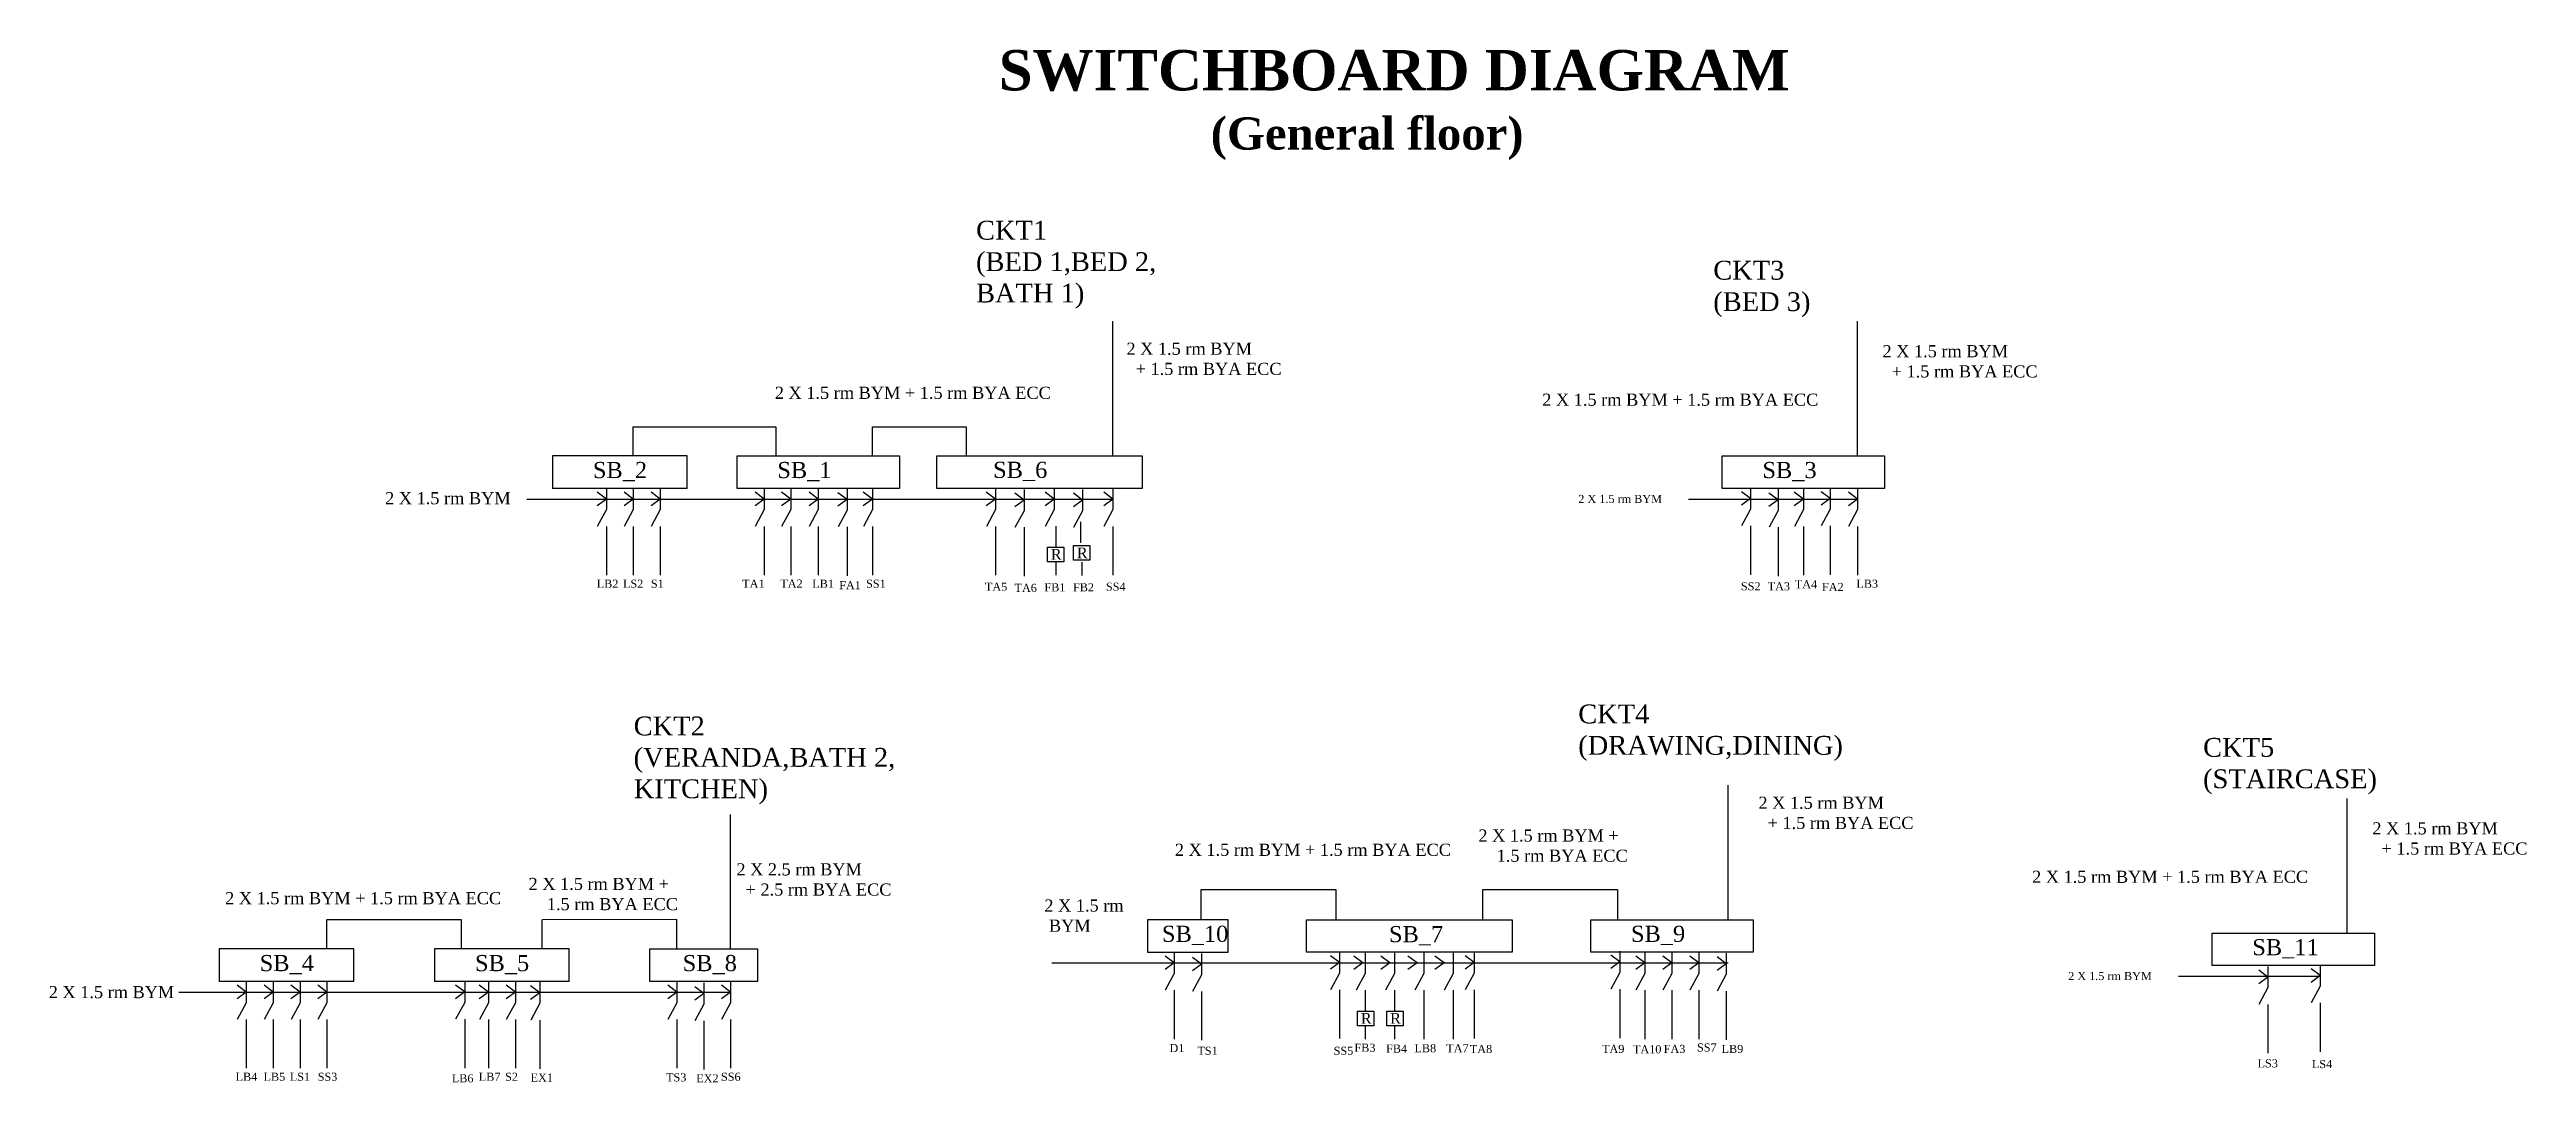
# Model space of a CAD drawing. Header units: inches. Extents: x 76 to 996, y -184 to 200.
import ezdxf

# ---------------------------------------------------------------- set-up
doc = ezdxf.new("R2010")
doc.units = ezdxf.units.IN
doc.header["$MEASUREMENT"] = 0

msp = doc.modelspace()

# ---------------------------------------------------------------- linework, layer by layer
for p, q in [((470.85, 48.87), (470.85, 98.87)), ((747.56, 48.87), (747.56, 98.87)), ((292.61, 48.87), (292.61, 59.73)), ((292.61, 59.73), (345.59, 59.73)), ((345.59, 59.73), (345.59, 48.87)), ((381.48, 48.87), (381.48, 59.73)), ((381.48, 59.73), (416.28, 59.73)), ((416.28, 59.73), (416.28, 48.87)), ((312.61, 48.87), (262.61, 48.87)), ((262.61, 48.87), (262.61, 36.79)), ((312.61, 36.79), (312.61, 48.87)), ((331.23, 48.87), (391.53, 48.87)), ((331.23, 36.79), (331.23, 48.87)), ((391.53, 48.87), (391.53, 36.79)), ((405.37, 48.87), (481.76, 48.87)), ((405.37, 36.79), (405.37, 48.87)), ((481.76, 48.87), (481.76, 36.79)), ((697.3, 48.87), (757.61, 48.87)), ((697.3, 36.79), (697.3, 48.87)), ((757.61, 48.87), (757.61, 36.79)), ((707.83, 36.99), (707.83, 29.1)), ((737.45, 36.99), (737.45, 29.1)), ((253.12, 32.85), (470.85, 32.85)), ((272.61, 36.79), (262.61, 36.79)), ((282.61, 36.79), (272.61, 36.79)), ((282.61, 32.85), (279.22, 35.35)), ((282.61, 32.85), (279.22, 30.35)), ((282.61, 28.9), (279.25, 22.69)), ((292.61, 36.79), (282.61, 36.79)), ((282.61, 36.79), (282.61, 28.9)), ((292.61, 32.85), (289.22, 35.35)), ((292.61, 32.85), (289.22, 30.35)), ((292.61, 28.9), (289.25, 22.69)), ((302.61, 36.79), (292.61, 36.79)), ((292.61, 36.79), (292.61, 28.9)), ((302.61, 32.85), (299.22, 35.35)), ((302.61, 32.85), (299.22, 30.35)), ((302.61, 28.9), (299.25, 22.69)), ((312.61, 36.79), (302.61, 36.79)), ((302.61, 36.79), (302.61, 28.9)), ((341.28, 36.79), (331.23, 36.79)), ((341.28, 32.85), (337.89, 35.35)), ((341.28, 32.85), (337.89, 30.35)), ((341.28, 28.9), (337.92, 22.69)), ((351.33, 36.79), (341.28, 36.79)), ((341.28, 36.79), (341.28, 28.9)), ((351.12, 32.85), (347.73, 35.35)), ((351.12, 32.85), (347.73, 30.35)), ((351.12, 28.9), (347.76, 22.69)), ((351.12, 36.79), (351.12, 28.9)), ((361.38, 36.79), (351.33, 36.79)), ((361.38, 32.85), (358, 35.35)), ((361.38, 32.85), (358, 30.35)), ((361.38, 28.9), (358.02, 22.69)), ((371.43, 36.79), (361.38, 36.79)), ((361.38, 36.79), (361.38, 28.9)), ((372.07, 32.65), (368.69, 35.15)), ((372.07, 32.65), (368.69, 30.15)), ((372.07, 28.71), (368.71, 22.5)), ((381.48, 36.79), (371.43, 36.79)), ((372.07, 36.6), (372.07, 28.71)), ((381.48, 32.85), (378.1, 35.35)), ((381.48, 32.85), (378.1, 30.35)), ((381.48, 28.9), (378.12, 22.69)), ((391.53, 36.79), (381.48, 36.79)), ((381.48, 36.79), (381.48, 28.9)), ((416.28, 36.79), (405.37, 36.79)), ((427.19, 36.79), (416.28, 36.79)), ((427.19, 32.85), (423.81, 35.35)), ((427.19, 32.85), (423.81, 30.35)), ((427.19, 28.9), (423.83, 22.69)), ((438.11, 36.79), (427.19, 36.79)), ((427.19, 36.79), (427.19, 28.9)), ((437.83, 32.47), (434.45, 34.97)), ((437.83, 32.47), (434.45, 29.97)), ((437.83, 28.52), (434.47, 22.31)), ((437.83, 36.41), (437.83, 28.52)), ((449.02, 36.79), (438.11, 36.79)), ((449.02, 32.85), (445.64, 35.35)), ((449.02, 32.85), (445.64, 30.35)), ((449.02, 28.9), (445.66, 22.69)), ((459.93, 36.79), (449.02, 36.79)), ((449.02, 36.79), (449.02, 28.9)), ((459.55, 32.47), (456.17, 34.97)), ((459.55, 32.47), (456.17, 29.97)), ((459.55, 28.52), (456.2, 22.31)), ((459.55, 36.41), (459.55, 28.52)), ((470.85, 36.79), (459.93, 36.79)), ((470.85, 32.85), (467.46, 35.35)), ((470.85, 32.85), (467.46, 30.35)), ((470.85, 28.9), (467.49, 22.69)), ((481.76, 36.79), (470.85, 36.79)), ((470.85, 36.79), (470.85, 28.9)), ((684.78, 32.85), (747.56, 32.85)), ((707.35, 36.79), (697.3, 36.79)), ((707.83, 33.04), (704.44, 35.54)), ((707.83, 33.04), (704.44, 30.54)), ((707.83, 29.1), (704.47, 22.89)), ((717.4, 36.79), (707.35, 36.79)), ((718.05, 32.52), (714.67, 35.02)), ((718.05, 32.52), (714.67, 30.02)), ((718.05, 28.58), (714.69, 22.36)), ((727.45, 36.79), (717.4, 36.79)), ((718.05, 36.47), (718.05, 28.58)), ((727.45, 32.85), (724.07, 35.35)), ((727.45, 32.85), (724.07, 30.35)), ((727.45, 28.9), (724.09, 22.69)), ((737.5, 36.79), (727.45, 36.79)), ((727.45, 36.79), (727.45, 28.9)), ((737.45, 33.04), (734.07, 35.54)), ((737.45, 33.04), (734.07, 30.54)), ((737.45, 29.1), (734.09, 22.89)), ((747.56, 36.79), (737.5, 36.79)), ((747.56, 32.85), (744.17, 35.35)), ((747.56, 32.85), (744.17, 30.35)), ((747.56, 28.9), (744.2, 22.69)), ((757.61, 36.79), (747.56, 36.79)), ((747.56, 36.79), (747.56, 28.9)), ((282.61, 22.69), (282.61, 4.52)), ((292.61, 22.69), (292.61, 4.52)), ((302.61, 22.69), (302.61, 4.52)), ((341.28, 22.69), (341.28, 4.52)), ((351.12, 22.69), (351.12, 4.53)), ((361.38, 22.69), (361.38, 4.52)), ((372.07, 22.5), (372.07, 4.33)), ((381.48, 22.69), (381.48, 14.9)), ((427.19, 22.69), (427.19, 14.9)), ((437.83, 22.34), (437.83, 4.18)), ((449.61, 22.77), (449.61, 14.98)), ((458.83, 24.34), (458.83, 16.55)), ((470.85, 22.69), (470.85, 4.52)), ((707.83, 22.89), (707.83, 4.72)), ((718.05, 22.36), (718.05, 4.2)), ((727.45, 22.69), (727.45, 4.52)), ((737.45, 22.89), (737.45, 4.72)), ((747.56, 22.69), (747.56, 14.9)), ((381.48, 14.9), (381.48, 9.43)), ((381.48, 9.43), (381.48, 4.52)), ((427.19, 14.9), (427.19, 9.43)), ((427.19, 9.43), (427.19, 4.52)), ((449.61, 9.51), (449.61, 4.61)), ((459.27, 9.4), (459.27, 4.49)), ((747.56, 14.9), (747.56, 9.43)), ((747.56, 9.43), (747.56, 4.52)), ((699.44, -123.44), (699.44, -73.44)), ((929.59, -128.4), (929.59, -78.4)), ((328.79, -134.31), (328.79, -84.31)), ((503.66, -123.44), (503.66, -112.23)), ((503.66, -112.23), (553.71, -112.23)), ((553.71, -112.23), (553.71, -123.44)), ((608.28, -123.44), (608.28, -112.23)), ((608.28, -112.23), (658.33, -112.23)), ((658.33, -112.23), (658.33, -123.44)), ((178.79, -134.31), (178.79, -123.44)), ((228.79, -123.44), (178.79, -123.44)), ((228.79, -134.31), (228.79, -123.44)), ((308.79, -123.35), (258.79, -123.44)), ((258.79, -134.31), (258.79, -123.44)), ((308.79, -134.31), (308.79, -123.35)), ((513.66, -123.44), (483.66, -123.44)), ((483.66, -123.44), (483.66, -135.52)), ((513.66, -135.52), (513.66, -123.44)), ((542.8, -123.44), (619.19, -123.44)), ((542.8, -135.52), (542.8, -123.44)), ((619.19, -123.44), (619.19, -135.52)), ((648.44, -123.44), (708.74, -123.44)), ((648.44, -135.52), (648.44, -123.44)), ((708.74, -123.44), (708.74, -135.52)), ((879.34, -128.4), (939.64, -128.4)), ((879.34, -140.48), (879.34, -128.4)), ((939.64, -128.4), (939.64, -140.48)), ((188.79, -134.31), (138.79, -134.31)), ((138.79, -134.31), (138.79, -146.38)), ((188.79, -146.38), (188.79, -134.31)), ((268.79, -134.31), (218.79, -134.31)), ((218.79, -134.31), (218.79, -146.38)), ((268.79, -146.38), (268.79, -134.31)), ((298.79, -134.31), (338.79, -134.31)), ((298.79, -146.38), (298.79, -134.31)), ((338.79, -134.31), (338.79, -146.38)), ((483.66, -135.52), (513.66, -135.52)), ((493.66, -139.46), (490.28, -136.96)), ((493.66, -135.52), (493.66, -143.41)), ((503.78, -139.93), (500.4, -137.43)), ((503.78, -135.98), (503.78, -143.87)), ((553.71, -135.52), (542.8, -135.52)), ((555.06, -139.32), (551.67, -136.82)), ((564.63, -135.52), (553.71, -135.52)), ((555.06, -135.37), (555.06, -143.26)), ((563.76, -139.46), (560.38, -136.96)), ((575.54, -135.52), (564.63, -135.52)), ((564.63, -135.52), (564.63, -143.41)), ((573.81, -139.46), (570.43, -136.96)), ((586.45, -135.52), (575.54, -135.52)), ((575.54, -135.52), (575.54, -143.41)), ((583.87, -139.46), (580.48, -136.96)), ((597.36, -135.52), (586.45, -135.52)), ((586.45, -135.52), (586.45, -143.41)), ((593.92, -139.46), (590.53, -136.96)), ((608.28, -135.52), (597.36, -135.52)), ((597.36, -135.52), (597.36, -143.41)), ((605.11, -139.32), (601.72, -136.82)), ((605.11, -135.37), (605.11, -143.26)), ((619.19, -135.52), (608.28, -135.52)), ((658.49, -135.52), (648.44, -135.52)), ((659.27, -139.14), (655.88, -136.64)), ((668.54, -135.52), (658.49, -135.52)), ((659.27, -135.2), (659.27, -143.09)), ((668.54, -139.46), (665.16, -136.96)), ((678.59, -135.52), (668.54, -135.52)), ((668.54, -135.52), (668.54, -143.41)), ((678.59, -139.46), (675.21, -136.96)), ((688.64, -135.52), (678.59, -135.52)), ((678.59, -135.52), (678.59, -143.41)), ((688.64, -139.46), (685.26, -136.96)), ((698.69, -135.52), (688.64, -135.52)), ((688.64, -135.52), (688.64, -143.41)), ((698.78, -139.79), (695.4, -137.29)), ((708.74, -135.52), (698.69, -135.52)), ((698.78, -135.85), (698.78, -143.74)), ((148.79, -146.38), (138.79, -146.38)), ((158.79, -146.38), (148.79, -146.38)), ((148.79, -146.38), (148.79, -154.28)), ((168.79, -146.38), (158.79, -146.38)), ((158.79, -146.38), (158.79, -154.28)), ((178.79, -146.38), (168.79, -146.38)), ((168.79, -146.38), (168.79, -154.28)), ((188.79, -146.38), (178.79, -146.38)), ((178.79, -146.38), (178.79, -154.28)), ((228.79, -146.38), (218.79, -146.38)), ((238.79, -146.38), (228.79, -146.38)), ((229.97, -146.34), (229.97, -154.23)), ((248.79, -146.38), (238.79, -146.38)), ((238.79, -146.38), (238.79, -154.28)), ((258.79, -146.38), (248.79, -146.38)), ((248.79, -146.38), (248.79, -154.28)), ((257.86, -146.62), (257.86, -154.51)), ((268.79, -146.38), (258.79, -146.38)), ((308.79, -146.38), (298.79, -146.38)), ((318.79, -146.38), (308.79, -146.38)), ((308.79, -146.38), (308.79, -154.28)), ((328.79, -146.38), (318.79, -146.38)), ((318.84, -146.89), (318.84, -154.78)), ((338.79, -146.38), (328.79, -146.38)), ((328.79, -146.38), (328.79, -154.28)), ((448.16, -139.46), (699.44, -139.46)), ((493.66, -139.46), (490.28, -141.96)), ((493.66, -143.41), (490.3, -149.62)), ((503.78, -139.93), (500.4, -142.43)), ((503.78, -143.87), (500.42, -150.09)), ((555.06, -139.32), (551.67, -141.82)), ((555.06, -143.26), (551.7, -149.47)), ((563.76, -139.46), (560.38, -141.96)), ((564.63, -143.41), (561.27, -149.62)), ((573.81, -139.46), (570.43, -141.96)), ((575.54, -143.41), (572.18, -149.62)), ((583.87, -139.46), (580.48, -141.96)), ((586.45, -143.41), (583.09, -149.62)), ((593.92, -139.46), (590.53, -141.96)), ((597.36, -143.41), (594.01, -149.62)), ((605.11, -139.32), (601.72, -141.82)), ((605.11, -143.26), (601.75, -149.47)), ((659.27, -139.14), (655.88, -141.64)), ((659.27, -143.09), (655.91, -149.3)), ((668.54, -139.46), (665.16, -141.96)), ((668.54, -143.41), (665.18, -149.62)), ((678.59, -139.46), (675.21, -141.96)), ((678.59, -143.41), (675.23, -149.62)), ((688.64, -139.46), (685.26, -141.96)), ((688.64, -143.41), (685.28, -149.62)), ((698.78, -139.79), (695.4, -142.29)), ((698.78, -143.74), (695.42, -149.95)), ((866.82, -144.42), (919.22, -144.42)), ((889.39, -140.48), (879.34, -140.48)), ((899.44, -140.48), (889.39, -140.48)), ((900.09, -144.75), (896.7, -142.25)), ((900.09, -144.75), (896.7, -147.25)), ((909.49, -140.48), (899.44, -140.48)), ((900.09, -140.8), (900.09, -148.69)), ((919.54, -140.48), (909.49, -140.48)), ((919.49, -144.22), (916.1, -141.72)), ((919.49, -144.22), (916.1, -146.72)), ((919.49, -140.28), (919.49, -148.17)), ((929.59, -140.48), (919.54, -140.48)), ((939.64, -140.48), (929.59, -140.48)), ((123.79, -150.33), (328.79, -150.33)), ((148.79, -150.33), (145.4, -147.83)), ((148.79, -150.33), (145.4, -152.83)), ((148.79, -154.28), (145.43, -160.49)), ((158.79, -150.33), (155.4, -147.83)), ((158.79, -150.33), (155.4, -152.83)), ((158.79, -154.28), (155.43, -160.49)), ((168.79, -150.33), (165.4, -147.83)), ((168.79, -150.33), (165.4, -152.83)), ((168.79, -154.28), (165.43, -160.49)), ((178.79, -150.33), (175.4, -147.83)), ((178.79, -150.33), (175.4, -152.83)), ((178.79, -154.28), (175.43, -160.49)), ((229.97, -150.29), (226.59, -147.79)), ((229.97, -150.29), (226.59, -152.79)), ((229.97, -154.23), (226.61, -160.45)), ((238.79, -150.33), (235.4, -147.83)), ((238.79, -150.33), (235.4, -152.83)), ((238.79, -154.28), (235.43, -160.49)), ((248.79, -150.33), (245.4, -147.83)), ((248.79, -150.33), (245.4, -152.83)), ((248.79, -154.28), (245.43, -160.49)), ((257.86, -150.56), (254.48, -148.06)), ((257.86, -150.56), (254.48, -153.06)), ((257.86, -154.51), (254.5, -160.72)), ((308.79, -150.33), (305.4, -147.83)), ((308.79, -150.33), (305.4, -152.83)), ((308.79, -154.28), (305.43, -160.49)), ((318.84, -150.83), (315.46, -148.33)), ((318.84, -150.83), (315.46, -153.33)), ((318.84, -154.78), (315.48, -160.99)), ((328.79, -150.33), (325.4, -147.83)), ((328.79, -150.33), (325.4, -152.83)), ((328.79, -154.28), (325.43, -160.49)), ((493.66, -149.62), (493.66, -167.78)), ((503.78, -150.09), (503.78, -168.25)), ((555.06, -149.47), (555.06, -167.64)), ((564.63, -149.62), (564.63, -157.41)), ((575.52, -149.63), (575.52, -157.42)), ((586.45, -149.62), (586.45, -167.78)), ((597.36, -149.62), (597.36, -167.78)), ((605.11, -149.47), (605.11, -167.64)), ((659.27, -149.3), (659.27, -167.46)), ((668.54, -149.62), (668.54, -167.78)), ((678.59, -149.62), (678.59, -167.78)), ((688.64, -149.62), (688.64, -167.78)), ((698.78, -149.95), (698.78, -168.11)), ((900.09, -148.69), (896.73, -154.9)), ((900.09, -154.9), (900.09, -173.07)), ((919.49, -148.17), (916.13, -154.38)), ((919.49, -154.38), (919.49, -172.54)), ((148.79, -160.49), (148.79, -178.65)), ((158.79, -160.49), (158.79, -178.65)), ((168.79, -160.49), (168.79, -178.65)), ((178.79, -160.49), (178.79, -178.65)), ((229.97, -160.45), (229.97, -178.61)), ((238.79, -160.49), (238.79, -178.65)), ((248.79, -160.49), (248.79, -178.65)), ((257.86, -160.72), (257.86, -178.88)), ((308.79, -160.49), (308.79, -178.65)), ((318.84, -160.99), (318.84, -179.15)), ((328.79, -160.49), (328.79, -178.65)), ((564.63, -162.88), (564.63, -167.78)), ((575.52, -162.88), (575.52, -167.79))]:
    msp.add_line(p, q)
for points in [[(446.51, 14.99), (452.65, 14.99), (452.65, 9.53), (446.51, 9.53)], [(456.17, 15.54), (462.31, 15.54), (462.31, 10.07), (456.17, 10.07)], [(561.71, -157.41), (567.85, -157.41), (567.85, -162.88), (561.71, -162.88)], [(572.61, -157.42), (578.75, -157.42), (578.75, -162.88), (572.61, -162.88)]]:
    msp.add_lwpolyline(points, close=True)

# ---------------------------------------------------------------- texts
at = {"attachment_point": 1}
for s, insert, char_height, width in [('{\\fTimes New Roman|b1|i0|c0|p18;\\C43;\\c3649492;^I\\H2.5x;SWITCHBOARD DIAGRAM\\H0.4x;\\P^I^I^I^I   \\H2x;(General floor)}', (404.41, 199.67), 6, 327.3765), ('{\\fTimes New Roman|b0|i0|c0|p18;CKT1\\P(BED 1,BED 2, BATH 1)}', (420, 136.21), 7, 68.0765), ('{\\fTimes New Roman|b0|i0|c0|p18;CKT3\\P(BED 3)}', (693.96, 121.35), 7, 95.3961), ('{\\fTimes New Roman|b0|i0|c0|p18;2 X 1.5 rm BYM \\P  + 1.5 rm BYA ECC}', (475.89, 90.95), 4.5, 108.9306), ('{\\fTimes New Roman|b0|i0|c0|p18;2 X 1.5 rm BYM \\P  + 1.5 rm BYA ECC}', (756.85, 90.02), 4.5, 108.9306), ('{\\fTimes New Roman|b0|i0|c0|p18;2 X 1.5 rm BYM + 1.5 rm BYA ECC}', (345.21, 74.56), 4.5, 101.6655), ('{\\fTimes New Roman|b0|i0|c0|p18;2 X 1.5 rm BYM + 1.5 rm BYA ECC}', (630.41, 72.01), 4.5, 101.6655), ('{\\fTimes New Roman|b0|i0|c0|p18;SB_2}', (277.61, 46.62), 6, 27.6244), ('{\\fTimes New Roman|b0|i0|c0|p18;SB_1}', (346.15, 46.62), 6, 27.6244), ('{\\fTimes New Roman|b0|i0|c0|p18;SB_6}', (426.34, 46.69), 6, 27.6244), ('{\\fTimes New Roman|b0|i0|c0|p18;SB_3}', (712.23, 46.62), 6, 27.6244), ('{\\fTimes New Roman|b0|i0|c0|p18;2 X 1.5 rm BYM}', (200.39, 35.41), 4.5, 47.7681), ('{\\fTimes New Roman|b0|i0|c0|p18;2 X 1.5 rm BYM}', (643.81, 34.39), 3, 39.8941), ('{\\fTimes New Roman|b0|i0|c0|p18;R}', (447.78, 14.28), 4, 6.1407), ('{\\fTimes New Roman|b0|i0|c0|p18;R}', (457.45, 14.82), 4, 6.1407), ('{\\fTimes New Roman|b0|i0|c0|p18;LB2}', (279.03, 2.88), 3, 14.448), ('{\\fTimes New Roman|b0|i0|c0|p18;LS2}', (288.8, 2.88), 3, 14.448), ('{\\fTimes New Roman|b0|i0|c0|p18;S1}', (299.16, 2.88), 3, 14.448), ('{\\fTimes New Roman|b0|i0|c0|p18;TA1}', (333.11, 2.88), 3, 14.448), ('{\\fTimes New Roman|b0|i0|c0|p18;TA2}', (347.25, 2.93), 3, 14.448), ('{\\fTimes New Roman|b0|i0|c0|p18;LB1}', (359.13, 2.88), 3, 14.448), ('{\\fTimes New Roman|b0|i0|c0|p18;FA1}', (369.13, 2.35), 3, 14.448), ('{\\fTimes New Roman|b0|i0|c0|p18;SS1}', (379.12, 2.88), 3, 20.0529), ('{\\fTimes New Roman|b0|i0|c0|p18;TA5}', (423.3, 1.79), 3, 14.448), ('{\\fTimes New Roman|b0|i0|c0|p18;TA6}', (434.3, 1.34), 3, 14.448), ('{\\fTimes New Roman|b0|i0|c0|p18;FB1}', (445.41, 1.54), 3, 14.448), ('{\\fTimes New Roman|b0|i0|c0|p18;FB2}', (456.02, 1.56), 3, 14.448), ('{\\fTimes New Roman|b0|i0|c0|p18;SS4}', (468.25, 1.79), 3, 14.448), ('{\\fTimes New Roman|b0|i0|c0|p18;SS2}', (704.22, 1.94), 3, 14.448), ('{\\fTimes New Roman|b0|i0|c0|p18;TA3}', (714.18, 1.94), 3, 14.448), ('{\\fTimes New Roman|b0|i0|c0|p18;TA4}', (724.26, 2.68), 3, 14.448), ('{\\fTimes New Roman|b0|i0|c0|p18;FA2}', (734.36, 1.68), 3, 14.448), ('{\\fTimes New Roman|b0|i0|c0|p18;LB3}', (747.15, 2.88), 3, 14.448), ('{\\fTimes New Roman|b0|i0|c0|p18;CKT4\\P(DRAWING,DINING)}', (643.78, -43.5), 7, 68.0765), ('{\\fTimes New Roman|b0|i0|c0|p18;CKT2\\P(VERANDA,BATH 2,\\PKITCHEN)}', (292.77, -47.97), 7, 97.9448), ('{\\fTimes New Roman|b0|i0|c0|p18;CKT5\\P(STAIRCASE)}', (875.99, -55.92), 7, 95.3961), ('{\\fTimes New Roman|b0|i0|c0|p18;2 X 1.5 rm BYM \\P  + 1.5 rm BYA ECC}', (710.74, -77.74), 4.5, 108.9306), ('{\\fTimes New Roman|b0|i0|c0|p18;2 X 1.5 rm BYM + \\P    1.5 rm BYA ECC}', (606.67, -89.92), 4.5, 101.6655), ('{\\fTimes New Roman|b0|i0|c0|p18;2 X 1.5 rm BYM \\P  + 1.5 rm BYA ECC}', (938.89, -87.25), 4.5, 108.9306), ('{\\fTimes New Roman|b0|i0|c0|p18;2 X 1.5 rm BYM + 1.5 rm BYA ECC}', (493.9, -95.22), 4.5, 101.6655), ('{\\fTimes New Roman|b0|i0|c0|p18;2 X 1.5 rm BYM + \\P    1.5 rm BYA ECC}', (253.71, -107.9), 4.5, 101.6655), ('{\\fTimes New Roman|b0|i0|c0|p18;2 X 2.5 rm BYM \\P  + 2.5 rm BYA ECC}', (330.94, -102.49), 4.5, 108.9306), ('{\\fTimes New Roman|b0|i0|c0|p18;2 X 1.5 rm BYM + 1.5 rm BYA ECC}', (812.44, -105.25), 4.5, 101.6655), ('{\\fTimes New Roman|b0|i0|c0|p18;2 X 1.5 rm BYM + 1.5 rm BYA ECC}', (140.93, -113.2), 4.5, 101.6655), ('{\\fTimes New Roman|b0|i0|c0|p18;2 X 1.5 rm\\P BYM}', (445.38, -115.93), 4.5, 47.7681), ('{\\fTimes New Roman|b0|i0|c0|p18;SB_10}', (489.08, -125.69), 6, 27.6244), ('{\\fTimes New Roman|b0|i0|c0|p18;SB_7}', (573.44, -125.82), 6, 27.6244), ('{\\fTimes New Roman|b0|i0|c0|p18;SB_9}', (663.37, -125.69), 6, 27.6244), ('{\\fTimes New Roman|b0|i0|c0|p18;SB_4}', (153.79, -136.56), 6, 27.6244), ('{\\fTimes New Roman|b0|i0|c0|p18;SB_5}', (233.79, -136.56), 6, 27.6244), ('{\\fTimes New Roman|b0|i0|c0|p18;SB_8}', (310.97, -136.56), 6, 27.6244), ('{\\fTimes New Roman|b0|i0|c0|p18;SB_11}', (894.27, -130.65), 6, 27.6244), ('{\\fTimes New Roman|b0|i0|c0|p18;2 X 1.5 rm BYM}', (825.84, -142.88), 3, 39.8941), ('{\\fTimes New Roman|b0|i0|c0|p18;2 X 1.5 rm BYM}', (75.39, -148.1), 4.5, 47.7681), ('{\\fTimes New Roman|b0|i0|c0|p18;R}', (562.99, -158.13), 4, 6.1407), ('{\\fTimes New Roman|b0|i0|c0|p18;R}', (573.88, -158.13), 4, 6.1407), ('{\\fTimes New Roman|b0|i0|c0|p18;D1}', (491.88, -169.65), 3, 14.448), ('{\\fTimes New Roman|b0|i0|c0|p18;TS1}', (502.25, -170.64), 3, 14.448), ('{\\fTimes New Roman|b0|i0|c0|p18;SS5}', (552.87, -170.64), 3, 14.448), ('{\\fTimes New Roman|b0|i0|c0|p18;FB3}', (560.62, -169.52), 3, 14.448), ('{\\fTimes New Roman|b0|i0|c0|p18;FB4}', (572.38, -169.85), 3, 14.448), ('{\\fTimes New Roman|b0|i0|c0|p18;LB8}', (582.92, -169.71), 3, 14.448), ('{\\fTimes New Roman|b0|i0|c0|p18;TA7}', (594.73, -169.71), 3, 14.448), ('{\\fTimes New Roman|b0|i0|c0|p18;TA8}', (603.49, -169.99), 3, 14.448), ('{\\fTimes New Roman|b0|i0|c0|p18;TA9}', (652.63, -169.95), 3, 14.448), ('{\\fTimes New Roman|b0|i0|c0|p18;TA10}', (664.12, -170.08), 3, 14.448), ('{\\fTimes New Roman|b0|i0|c0|p18;FA3}', (675.54, -169.94), 3, 14.448), ('{\\fTimes New Roman|b0|i0|c0|p18;SS7}', (687.91, -169.43), 3, 14.448), ('{\\fTimes New Roman|b0|i0|c0|p18;LB9}', (697.04, -169.95), 3, 14.448), ('{\\fTimes New Roman|b0|i0|c0|p18;LB4}', (144.84, -180.3), 3, 14.448), ('{\\fTimes New Roman|b0|i0|c0|p18;LB5}', (155.21, -180.3), 3, 14.448), ('{\\fTimes New Roman|b0|i0|c0|p18;LS1}', (164.98, -180.3), 3, 14.448), ('{\\fTimes New Roman|b0|i0|c0|p18;SS3}', (175.34, -180.3), 3, 14.448), ('{\\fTimes New Roman|b0|i0|c0|p18;LB6}', (225.19, -180.87), 3, 14.448), ('{\\fTimes New Roman|b0|i0|c0|p18;LB7}', (235.21, -180.3), 3, 14.448), ('{\\fTimes New Roman|b0|i0|c0|p18;S2}', (244.98, -180.3), 3, 14.448), ('{\\fTimes New Roman|b0|i0|c0|p18;EX1}', (254.45, -180.6), 3, 14.448), ('{\\fTimes New Roman|b0|i0|c0|p18;TS3}', (304.8, -180.53), 3, 14.448), ('{\\fTimes New Roman|b0|i0|c0|p18;EX2}', (316.01, -180.87), 3, 14.448), ('{\\fTimes New Roman|b0|i0|c0|p18;SS6}', (325.2, -180.3), 3, 14.448), ('{\\fTimes New Roman|b0|i0|c0|p18;LS3}', (896.22, -175.33), 3, 14.448), ('{\\fTimes New Roman|b0|i0|c0|p18;LS4}', (916.4, -175.59), 3, 14.448)]:
    msp.add_mtext(s, dxfattribs=dict(at, insert=insert, char_height=char_height, width=width))

doc.saveas('drawing.dxf')
